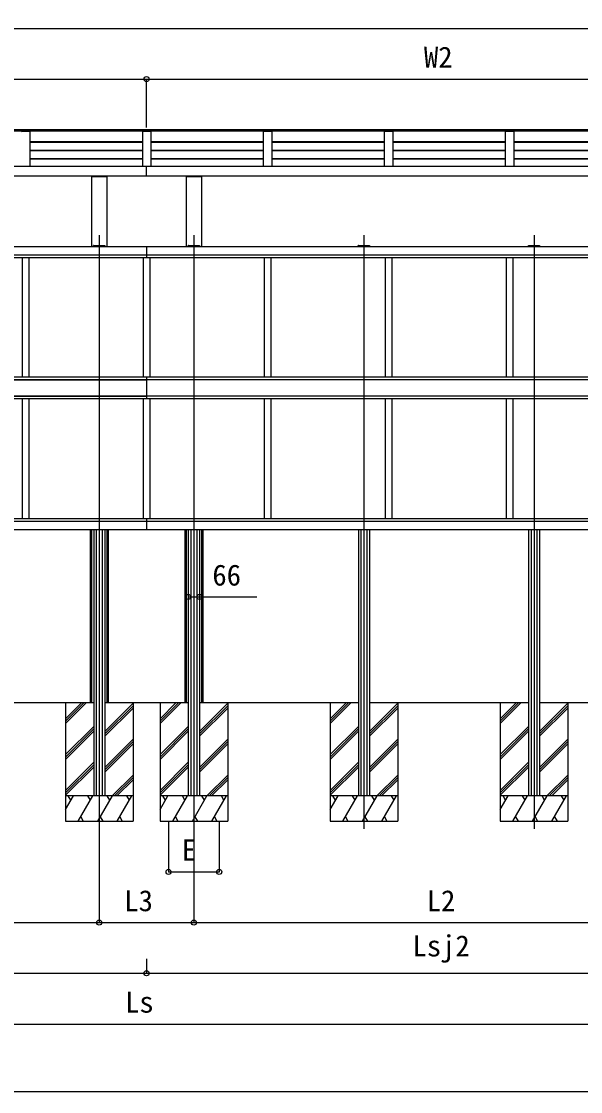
# Model space of a CAD drawing. Units: millimetres, scale not verified. Extents: x -8750 to 8750, y -13001 to 12944.
# Drawn here: x -4491 to -1181, y -13001 to -6668 of the extents above; entities that cross this region are included whole.
import ezdxf
from ezdxf.enums import TextEntityAlignment as Align

# ---------------------------------------------------------------- set-up
doc = ezdxf.new("R2010")
doc.units = ezdxf.units.MM
doc.header["$LTSCALE"] = 70
for name, color, linetype in [('0-3_YKK_12', 2, 'Continuous'), ('0-4_YKK_13', 4, 'Continuous'), ('0-5_YKK_A1', 4, 'Continuous'), ('0-6_YKK_D', 6, 'Continuous'), ('0-7_YKK_ZWAK', 7, 'Continuous')]:
    doc.layers.add(name, color=color, linetype=linetype)
doc.styles.add('ＭＳ ゴシック', font='')
doc.styles.get('ＭＳ ゴシック').set_extended_font_data('MS Gothic')

msp = doc.modelspace()

# ---------------------------------------------------------------- linework, layer by layer
at = {"layer": '0-3_YKK_12'}
for p, q in [((-4030, -7932.39), (-4030, -11446.5)), ((-3470, -7932.39), (-3470, -11433.47)), ((-2463.33, -7932.39), (-2463.33, -11446.5)), ((-1456.67, -7932.39), (-1456.67, -11446.5))]:
    msp.add_line(p, q, dxfattribs=at)
at = {"layer": '0-4_YKK_13'}
for p, q in [((-4062.41, -7993.6), (-4061.91, -7993.6)), ((-4062, -7996.1), (-3998, -7996.1)), ((-4061.91, -7993.6), (-3998.09, -7993.6)), ((-3998.09, -7993.6), (-3997.59, -7993.6)), ((-3996.5, -7996.1), (-3998, -7996.1)), ((-3996.6, -7994.54), (-3996.5, -7996.1)), ((-3502.41, -7993.6), (-3501.91, -7993.6)), ((-3502, -7996.1), (-3438, -7996.1)), ((-3501.91, -7993.6), (-3438.09, -7993.6)), ((-3438.09, -7993.6), (-3437.59, -7993.6)), ((-3436.5, -7996.1), (-3438, -7996.1)), ((-3436.6, -7994.54), (-3436.5, -7996.1)), ((-2495.74, -7993.6), (-2495.24, -7993.6)), ((-2495.34, -7996.1), (-2431.33, -7996.1)), ((-2495.24, -7993.6), (-2431.43, -7993.6)), ((-2431.43, -7993.6), (-2430.93, -7993.6)), ((-2429.83, -7996.1), (-2431.33, -7996.1)), ((-2429.93, -7994.54), (-2429.83, -7996.1)), ((-1489.07, -7993.6), (-1488.57, -7993.6)), ((-1488.67, -7996.1), (-1424.66, -7996.1)), ((-1488.57, -7993.6), (-1424.76, -7993.6)), ((-1424.76, -7993.6), (-1424.26, -7993.6)), ((-1423.17, -7996.1), (-1424.66, -7996.1)), ((-1423.26, -7994.54), (-1423.17, -7996.1)), ((-3523, -10478.56), (-3523, -10496.5))]:
    msp.add_line(p, q, dxfattribs=at)
for points in [[(-4062, -7996.1), (-4063.5, -7996.1), (-4063.4, -7994.54)], [(-3502, -7996.1), (-3503.5, -7996.1), (-3503.41, -7994.54)], [(-2495.34, -7996.1), (-2496.83, -7996.1), (-2496.74, -7994.54)], [(-1488.67, -7996.1), (-1490.17, -7996.1), (-1490.07, -7994.54)]]:
    msp.add_lwpolyline(points, dxfattribs=at)
for centre, start, end in [((-4062.41, -7994.6), 90, 176.5), ((-3997.59, -7994.6), 3.5, 90), ((-3502.41, -7994.6), 90, 176.5), ((-3437.59, -7994.6), 3.5, 90), ((-2495.74, -7994.6), 90, 176.5), ((-2430.93, -7994.6), 3.5, 90), ((-1489.07, -7994.6), 90, 176.5), ((-1424.26, -7994.6), 3.5, 90)]:
    msp.add_arc(centre, 1, start, end, dxfattribs=at)
at = {"layer": '0-5_YKK_A1'}
for p, q in [((-170, -7317.65), (-7340.3, -7317.65)), ((-7330, -7310.35), (-170, -7310.35)), ((-7290, -7309.23), (-170, -7309.23)), ((-170, -7310.19), (-7290, -7310.19)), ((-4490.01, -7318.57), (-4485.17, -7318.5)), ((-4485.17, -7318.5), (-4446.83, -7318.5)), ((-4446.83, -7318.5), (-4441.99, -7318.57)), ((-4441, -7319.57), (-4441, -7525.37)), ((-3775, -7319.56), (-3775, -7525.37)), ((-3774.01, -7318.57), (-3769.17, -7318.5)), ((-3769.17, -7318.5), (-3730.83, -7318.5)), ((-3750, -7318.5), (-3750, -7309.23)), ((-3730.83, -7318.5), (-3725.99, -7318.57)), ((-3725, -7319.57), (-3725, -7525.37)), ((-3059, -7319.57), (-3059, -7525.37)), ((-3058.02, -7318.57), (-3053.18, -7318.5)), ((-3053.18, -7318.5), (-3014.83, -7318.5)), ((-3014.83, -7318.5), (-3009.99, -7318.57)), ((-3009, -7319.57), (-3009, -7525.37)), ((-2343, -7319.56), (-2343, -7525.37)), ((-2342.02, -7318.57), (-2337.18, -7318.5)), ((-2337.18, -7318.5), (-2298.83, -7318.5)), ((-2298.83, -7318.5), (-2293.99, -7318.57)), ((-2293, -7319.57), (-2293, -7525.37)), ((-1627, -7319.56), (-1627, -7525.37)), ((-1626.02, -7318.57), (-1621.18, -7318.5)), ((-1621.18, -7318.5), (-1582.83, -7318.5)), ((-1582.83, -7318.5), (-1577.99, -7318.57)), ((-1577, -7319.57), (-1577, -7525.37)), ((-3775, -7381.6), (-4441, -7381.6)), ((-3775, -7384.58), (-4441, -7384.58)), ((-3059, -7381.6), (-3725, -7381.6)), ((-3059, -7384.58), (-3725, -7384.58)), ((-2343, -7381.6), (-3009, -7381.6)), ((-2343, -7384.58), (-3009, -7384.58)), ((-1627, -7381.6), (-2293, -7381.6)), ((-1627, -7384.58), (-2293, -7384.58)), ((-911, -7381.6), (-1577, -7381.6)), ((-911, -7384.58), (-1577, -7384.58)), ((-3775, -7431.03), (-4441, -7431.03)), ((-3775, -7434.01), (-4441, -7434.01)), ((-3059, -7431.03), (-3725, -7431.03)), ((-3059, -7434.01), (-3725, -7434.01)), ((-2343, -7431.03), (-3009, -7431.03)), ((-2343, -7434.01), (-3009, -7434.01)), ((-1627, -7431.03), (-2293, -7431.03)), ((-1627, -7434.01), (-2293, -7434.01)), ((-911, -7431.03), (-1577, -7431.03)), ((-911, -7434.01), (-1577, -7434.01)), ((-7330, -7525.37), (-170, -7525.37)), ((-3775.03, -7483.51), (-4441.03, -7483.51)), ((-3775, -7480.47), (-4441, -7480.47)), ((-3750, -7581.69), (-3750, -7525.37)), ((-3059.03, -7483.51), (-3725.03, -7483.51)), ((-3059, -7480.47), (-3725, -7480.47)), ((-2343.03, -7483.51), (-3009.03, -7483.51)), ((-2343, -7480.47), (-3009, -7480.47)), ((-1627.03, -7483.51), (-2293.03, -7483.51)), ((-1627, -7480.47), (-2293, -7480.47)), ((-911.03, -7483.51), (-1577.03, -7483.51)), ((-911, -7480.47), (-1577, -7480.47)), ((-7330, -7581.69), (-170, -7581.69)), ((-4075.2, -7581.61), (-4075.2, -8001.1)), ((-4075.2, -7586.34), (-3984.8, -7586.34)), ((-4057.5, -7581.61), (-4057.5, -7586.34)), ((-4002.5, -7581.61), (-4002.5, -7586.34)), ((-3984.8, -7581.61), (-3984.8, -8001.1)), ((-3515.2, -7581.61), (-3515.2, -8001.1)), ((-3515.2, -7586.34), (-3424.8, -7586.34)), ((-3497.5, -7581.61), (-3497.5, -7586.34)), ((-3442.5, -7581.61), (-3442.5, -7586.34)), ((-3424.8, -7581.61), (-3424.8, -8001.1)), ((-3750, -8001.1), (-7330, -8001.1)), ((-4063, -7996.1), (-4063, -8001.1)), ((-4047.5, -7996.1), (-4047.5, -8001.1)), ((-4012.5, -7996.1), (-4012.5, -8001.1)), ((-3997, -7996.1), (-3997, -8001.1)), ((-170, -8001.1), (-3750, -8001.1)), ((-3750, -8001.1), (-3750, -8065.6)), ((-3503, -7996.18), (-3503, -8001.18)), ((-3487.5, -7996.1), (-3487.5, -8001.1)), ((-3452.5, -7996.1), (-3452.5, -8001.1)), ((-3437, -7996.18), (-3437, -8001.18)), ((-2496.33, -7996.1), (-2496.33, -8001.1)), ((-2480.83, -7996.1), (-2480.83, -8001.1)), ((-2445.83, -7996.1), (-2445.83, -8001.1)), ((-2430.33, -7996.1), (-2430.33, -8001.1)), ((-1489.67, -7996.1), (-1489.67, -8001.1)), ((-1474.17, -7996.1), (-1474.17, -8001.1)), ((-1439.17, -7996.1), (-1439.17, -8001.1)), ((-1423.67, -7996.1), (-1423.67, -8001.1)), ((-7330, -8049.6), (-3750, -8049.6)), ((-7310, -8065.6), (-3750, -8065.6)), ((-4486, -8065.6), (-4486, -8773.1)), ((-4446, -8065.6), (-4446, -8773.1)), ((-3770, -8065.6), (-3770, -8773.1)), ((-3770, -8065.6), (-3770, -8773.1)), ((-3750, -8049.6), (-170, -8049.6)), ((-3750, -8065.6), (-190, -8065.6)), ((-3730, -8065.6), (-3730, -8773.1)), ((-3054, -8065.6), (-3054, -8773.1)), ((-3014, -8065.6), (-3014, -8773.1)), ((-2338, -8065.6), (-2338, -8773.1)), ((-2298, -8065.6), (-2298, -8773.1)), ((-1622, -8065.6), (-1622, -8773.1)), ((-1582, -8065.6), (-1582, -8773.1)), ((-170, -8773.1), (-7330, -8773.1)), ((-7330, -8788.6), (-3750, -8788.6)), ((-170, -8788.6), (-7330, -8788.6)), ((-3750, -8772.6), (-3750, -8788.6)), ((-3750, -8772.6), (-3750, -8837.1)), ((-3750, -8838.1), (-3750, -8902.6)), ((-7330, -8886.6), (-3750, -8886.6)), ((-170, -8886.6), (-7330, -8886.6)), ((-190, -8902.1), (-7310, -8902.1)), ((-4486, -8902.1), (-4486, -9609.6)), ((-4446, -8902.1), (-4446, -9609.6)), ((-3770, -8902.1), (-3770, -9609.6)), ((-3770, -8902.1), (-3770, -9609.6)), ((-3730, -8902.1), (-3730, -9609.6)), ((-3054, -8902.1), (-3054, -9609.6)), ((-3014, -8902.1), (-3014, -9609.6)), ((-2338, -8902.1), (-2338, -9609.6)), ((-2298, -8902.1), (-2298, -9609.6)), ((-1622, -8902.1), (-1622, -9609.6)), ((-1582, -8902.1), (-1582, -9609.6)), ((-7330, -9609.6), (-3750, -9609.6)), ((-7330, -9625.6), (-3750, -9625.6)), ((-3750, -9609.6), (-170, -9609.6)), ((-3750, -9609.6), (-3750, -9625.6)), ((-3750, -9609.6), (-3750, -9674.1)), ((-3750, -9625.6), (-170, -9625.6)), ((-7330, -9674.1), (-3750, -9674.1)), ((-4083, -9674.1), (-4083, -10701.1)), ((-4075.2, -9674.1), (-4075.2, -10701.4)), ((-4063, -9674.1), (-4063, -11251.1)), ((-4047.5, -9674.1), (-4047.5, -11251.1)), ((-4012.5, -9674.1), (-4012.5, -11251.1)), ((-3997, -9674.1), (-3997, -11251.1)), ((-3984.8, -9674.1), (-3984.8, -10701.4)), ((-3977, -9674.1), (-3977, -10701.1)), ((-3750, -9674.1), (-170, -9674.1)), ((-3523, -9674.1), (-3523, -10701.1)), ((-3515.2, -9674.1), (-3515.2, -10701.4)), ((-3503, -9674.1), (-3503, -11251.1)), ((-3487.5, -9674.1), (-3487.5, -11251.1)), ((-3452.5, -9674.1), (-3452.5, -11251.1)), ((-3437, -9674.1), (-3437, -11251.1)), ((-3424.8, -9674.1), (-3424.8, -10701.4)), ((-3417, -9674.1), (-3417, -10701.1)), ((-2496.33, -9674.1), (-2496.33, -11251.1)), ((-2480.83, -9674.1), (-2480.83, -11251.1)), ((-2445.83, -9674.1), (-2445.83, -11251.1)), ((-2430.33, -9674.1), (-2430.33, -11251.1)), ((-1489.67, -9674.1), (-1489.67, -11251.1)), ((-1474.17, -9674.1), (-1474.17, -11251.1)), ((-1439.17, -9674.1), (-1439.17, -11251.1)), ((-1423.67, -9674.1), (-1423.67, -11251.1)), ((-4063, -10701.1), (-5003.67, -10701.1)), ((-4230, -10701.1), (-4230, -11401.1)), ((-4230, -10795.08), (-4136.02, -10701.1)), ((-4230, -10809.22), (-4121.88, -10701.1)), ((-4230, -10823.36), (-4107.74, -10701.1)), ((-3503, -10701.1), (-3997, -10701.1)), ((-3830, -10701.1), (-3830, -11401.1)), ((-3670, -10701.1), (-3670, -11401.1)), ((-3670, -10795.08), (-3576.02, -10701.1)), ((-3670, -10809.22), (-3561.88, -10701.1)), ((-3670, -10823.36), (-3547.74, -10701.1)), ((-2496.33, -10701.1), (-3437, -10701.1)), ((-2496.33, -10701.1), (-3417, -10701.1)), ((-3270, -10701.1), (-3270, -11401.1)), ((-2663.33, -10701.1), (-2663.33, -11401.1)), ((-2663.33, -10795.08), (-2569.35, -10701.1)), ((-2663.33, -10809.22), (-2555.21, -10701.1)), ((-2663.33, -10823.36), (-2541.07, -10701.1)), ((-1489.67, -10701.1), (-2430.33, -10701.1)), ((-2263.33, -10701.1), (-2263.33, -11401.1)), ((-1656.67, -10701.1), (-1656.67, -11401.1)), ((-1656.67, -10795.08), (-1562.69, -10701.1)), ((-1656.67, -10809.22), (-1548.54, -10701.1)), ((-1656.67, -10823.36), (-1534.4, -10701.1)), ((-483, -10701.1), (-1423.67, -10701.1)), ((-1256.67, -10701.1), (-1256.67, -11401.1)), ((-3997, -10870.45), (-3830, -10703.45)), ((-3997, -10884.59), (-3830, -10717.59)), ((-3997, -10898.73), (-3830, -10731.73)), ((-3437, -10870.45), (-3270, -10703.45)), ((-3437, -10884.59), (-3270, -10717.59)), ((-3437, -10898.73), (-3270, -10731.73)), ((-2430.33, -10870.45), (-2263.33, -10703.45)), ((-2430.33, -10884.59), (-2263.33, -10717.59)), ((-2430.33, -10898.73), (-2263.33, -10731.73)), ((-1423.67, -10870.45), (-1256.67, -10703.45)), ((-1423.67, -10884.59), (-1256.67, -10717.59)), ((-1423.67, -10898.73), (-1256.67, -10731.73)), ((-4230, -11007.21), (-4063, -10840.21)), ((-4230, -11021.35), (-4063, -10854.35)), ((-4230, -11035.49), (-4063, -10868.5)), ((-3670, -11007.21), (-3503, -10840.21)), ((-3670, -11021.35), (-3503, -10854.35)), ((-3670, -11035.49), (-3503, -10868.5)), ((-2663.33, -11007.21), (-2496.33, -10840.21)), ((-2663.33, -11021.35), (-2496.33, -10854.35)), ((-2663.33, -11035.49), (-2496.33, -10868.5)), ((-1656.67, -11007.21), (-1489.67, -10840.21)), ((-1656.67, -11021.35), (-1489.67, -10854.35)), ((-1656.67, -11035.49), (-1489.67, -10868.5)), ((-3997, -11082.58), (-3830, -10915.58)), ((-3997, -11096.72), (-3830, -10929.72)), ((-3997, -11110.86), (-3830, -10943.86)), ((-3437, -11082.58), (-3270, -10915.58)), ((-3437, -11096.72), (-3270, -10929.72)), ((-3437, -11110.86), (-3270, -10943.86)), ((-2430.33, -11082.58), (-2263.33, -10915.58)), ((-2430.33, -11096.72), (-2263.33, -10929.72)), ((-2430.33, -11110.86), (-2263.33, -10943.86)), ((-1423.67, -11082.58), (-1256.67, -10915.58)), ((-1423.67, -11096.72), (-1256.67, -10929.72)), ((-1423.67, -11110.86), (-1256.67, -10943.86)), ((-4230, -11219.34), (-4063, -11052.34)), ((-4230, -11233.48), (-4063, -11066.48)), ((-4230, -11247.63), (-4063, -11080.63)), ((-3670, -11219.34), (-3503, -11052.34)), ((-3670, -11233.48), (-3503, -11066.48)), ((-3670, -11247.63), (-3503, -11080.63)), ((-2663.33, -11219.34), (-2496.33, -11052.34)), ((-2663.33, -11233.48), (-2496.33, -11066.48)), ((-2663.33, -11247.63), (-2496.33, -11080.63)), ((-1656.67, -11219.34), (-1489.67, -11052.34)), ((-1656.67, -11233.48), (-1489.67, -11066.48)), ((-1656.67, -11247.63), (-1489.67, -11080.63)), ((-3953.39, -11251.1), (-3830, -11127.71)), ((-3939.25, -11251.1), (-3830, -11141.85)), ((-3393.39, -11251.1), (-3270, -11127.71)), ((-3379.25, -11251.1), (-3270, -11141.85)), ((-2386.73, -11251.1), (-2263.33, -11127.71)), ((-2372.58, -11251.1), (-2263.33, -11141.85)), ((-1380.06, -11251.1), (-1256.67, -11127.71)), ((-1365.92, -11251.1), (-1256.67, -11141.85)), ((-3925.11, -11251.1), (-3830, -11155.99)), ((-3365.11, -11251.1), (-3270, -11155.99)), ((-2358.44, -11251.1), (-2263.33, -11155.99)), ((-1351.77, -11251.1), (-1256.67, -11155.99)), ((-3830, -11251.1), (-4230, -11251.1)), ((-4230, -11331.85), (-4183.38, -11251.1)), ((-4198.38, -11277.08), (-4213.38, -11251.1)), ((-4154.51, -11401.1), (-4067.91, -11251.1)), ((-4082.91, -11277.08), (-4097.91, -11251.1)), ((-4039.04, -11401.1), (-3952.44, -11251.1)), ((-3967.44, -11277.08), (-3982.44, -11251.1)), ((-3923.57, -11401.1), (-3836.97, -11251.1)), ((-3851.97, -11277.08), (-3866.97, -11251.1)), ((-3270, -11251.1), (-3670, -11251.1)), ((-3670, -11331.85), (-3623.38, -11251.1)), ((-3638.38, -11277.08), (-3653.38, -11251.1)), ((-3594.51, -11401.1), (-3507.91, -11251.1)), ((-3522.91, -11277.08), (-3537.91, -11251.1)), ((-3479.04, -11401.1), (-3392.44, -11251.1)), ((-3407.44, -11277.08), (-3422.44, -11251.1)), ((-3363.57, -11401.1), (-3276.97, -11251.1)), ((-3291.97, -11277.08), (-3306.97, -11251.1)), ((-2263.33, -11251.1), (-2663.33, -11251.1)), ((-2663.33, -11331.85), (-2616.72, -11251.1)), ((-2631.72, -11277.08), (-2646.72, -11251.1)), ((-2587.85, -11401.1), (-2501.24, -11251.1)), ((-2516.25, -11277.08), (-2531.25, -11251.1)), ((-2472.38, -11401.1), (-2385.77, -11251.1)), ((-2400.78, -11277.08), (-2415.78, -11251.1)), ((-2356.91, -11401.1), (-2270.3, -11251.1)), ((-2285.3, -11277.08), (-2300.31, -11251.1)), ((-1256.67, -11251.1), (-1656.67, -11251.1)), ((-1656.67, -11331.85), (-1610.05, -11251.1)), ((-1625.05, -11277.08), (-1640.05, -11251.1)), ((-1581.18, -11401.1), (-1494.58, -11251.1)), ((-1509.58, -11277.08), (-1524.58, -11251.1)), ((-1465.71, -11401.1), (-1379.11, -11251.1)), ((-1394.11, -11277.08), (-1409.11, -11251.1)), ((-1350.24, -11401.1), (-1263.64, -11251.1)), ((-1278.64, -11277.08), (-1293.64, -11251.1)), ((-4139.51, -11375.12), (-4124.51, -11401.1)), ((-4024.04, -11375.12), (-4009.05, -11401.1)), ((-3908.57, -11375.12), (-3893.58, -11401.1)), ((-3579.51, -11375.12), (-3564.51, -11401.1)), ((-3464.04, -11375.12), (-3449.05, -11401.1)), ((-3348.57, -11375.12), (-3333.58, -11401.1)), ((-2572.85, -11375.12), (-2557.85, -11401.1)), ((-2457.38, -11375.12), (-2442.38, -11401.1)), ((-2341.91, -11375.12), (-2326.91, -11401.1)), ((-1566.18, -11375.12), (-1551.18, -11401.1)), ((-1450.71, -11375.12), (-1435.71, -11401.1)), ((-1335.24, -11375.12), (-1320.24, -11401.1)), ((-4230, -11401.1), (-3830, -11401.1)), ((-3670, -11401.1), (-3270, -11401.1)), ((-2663.33, -11401.1), (-2263.33, -11401.1)), ((-1656.67, -11401.1), (-1256.67, -11401.1))]:
    msp.add_line(p, q, dxfattribs=at)
for centre, start, end in [((-4490, -7319.56), 90.66782, 179.85648), ((-4442, -7319.56), 359.84961, 89.33225), ((-3774, -7319.56), 90.66782, 179.85648), ((-3726, -7319.56), 359.84961, 89.33225), ((-3058, -7319.56), 90.66782, 179.85648), ((-3010, -7319.56), 359.84961, 89.33225), ((-2342, -7319.56), 90.66782, 179.85648), ((-2294, -7319.56), 359.84961, 89.33225), ((-1626, -7319.56), 90.66782, 179.85648), ((-1578, -7319.56), 359.84961, 89.33225)]:
    msp.add_arc(centre, 0.997, start, end, dxfattribs=at)
at = {"layer": '0-6_YKK_D'}
for p, q in [((-7350, -6709.23), (-150, -6709.23)), ((-7330, -7009.23), (-3750, -7009.23)), ((-3750, -7296.42), (-3750, -7008.23)), ((-3750, -7296.42), (-3750, -7008.23)), ((-3750, -7009.23), (-170, -7009.23)), ((-4030, -11447.5), (-4030, -12002.1)), ((-4030, -11455.47), (-4030, -12002.1)), ((-3620, -11402.1), (-3620, -11702.1)), ((-3470, -11434.47), (-3470, -12002.1)), ((-3470, -11434.47), (-3470, -12002.1)), ((-3320, -11402.1), (-3320, -11702.1)), ((-3620, -11701.1), (-3320, -11701.1)), ((-7050, -12001.1), (-4030, -12001.1)), ((-4030, -12001.1), (-3470, -12001.1)), ((-3470, -12001.1), (-450, -12001.1)), ((-3750, -12214.54), (-3750, -12302.1)), ((-3750, -12214.54), (-3750, -12302.1)), ((-7330, -12301.1), (-3750, -12301.1)), ((-3750, -12301.1), (-170, -12301.1)), ((-7250, -12601.1), (-250, -12601.1))]:
    msp.add_line(p, q, dxfattribs=at)
msp.add_lwpolyline([(-3503, -10074.1), (-3437, -10074.1), (-3096.77, -10074.1)], dxfattribs=at)
for centre in [(-3750, -7009.23), (-3750, -7009.23), (-3503, -10074.1), (-3437, -10074.1), (-3620, -11701.1), (-3320, -11701.1), (-4030, -12001.1), (-4030, -12001.1), (-3470, -12001.1), (-3470, -12001.1), (-3750, -12301.1), (-3750, -12301.1)]:
    msp.add_circle(centre, 15, dxfattribs=at)
at = {"layer": '0-7_YKK_ZWAK'}
msp.add_lwpolyline([(-8750, -13001.1), (8750, -13001.1), (8750, 12498.9)], dxfattribs=at)

# ---------------------------------------------------------------- texts
at = {"layer": '0-6_YKK_D', "style": 'ＭＳ ゴシック'}
for s, p in [('W2', (-2108.27, -6979.23)), ('66', (-3360.52, -10044.1)), ('E', (-3541.96, -11671.1)), ('L3', (-3881.85, -11971.1)), ('L2', (-2091.85, -11971.1)), ('Lsj2', (-2175.88, -12238.26)), ('Ls', (-3877.5, -12571.1))]:
    msp.add_text(s, height=124.6, dxfattribs=at).set_placement(p, align=Align.BOTTOM_LEFT)

doc.saveas('drawing.dxf')
